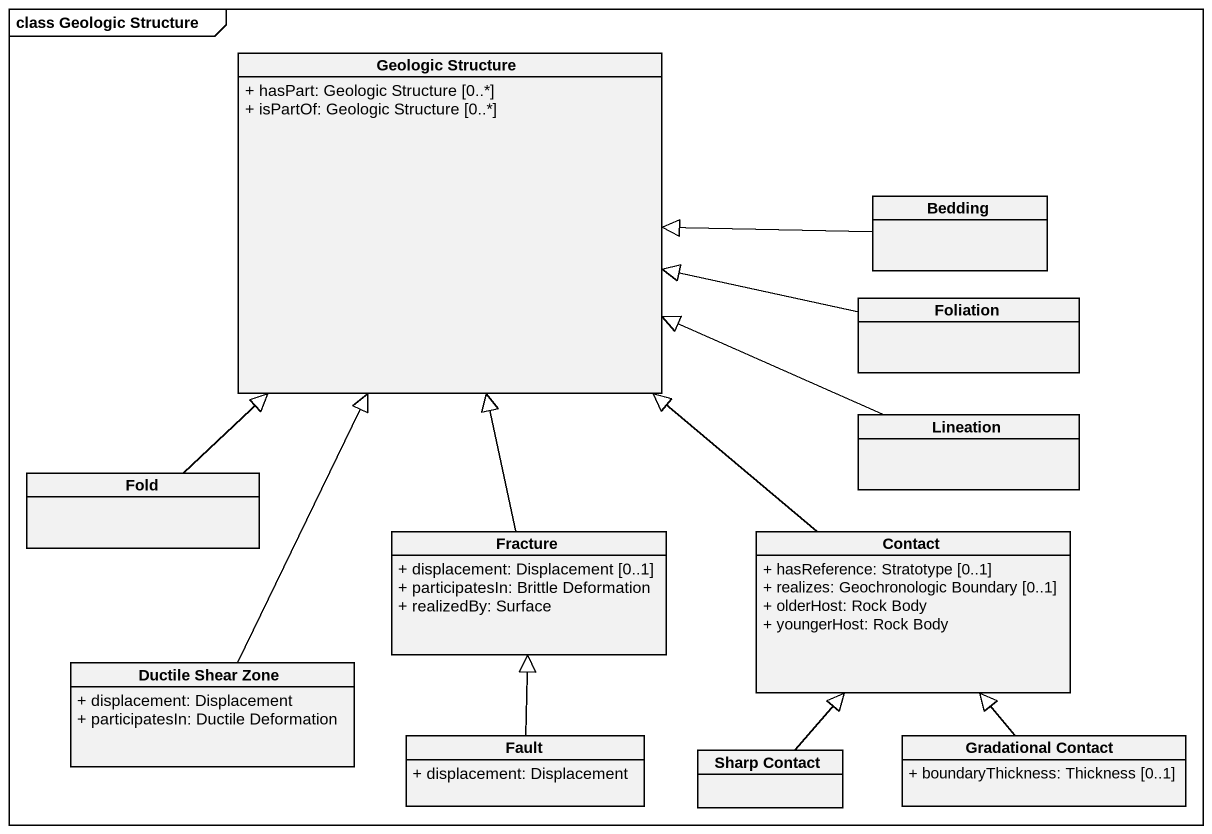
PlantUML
@startuml
mainframe class Geologic Structure
hide circle
hide empty members
skinparam classAttributeIconSize 0
class "Geologic Structure" as Geologic_Structure {
  + hasPart: Geologic Structure [0..*]
  + isPartOf: Geologic Structure [0..*]
}
class Bedding
class Foliation
class Lineation
class Fold
class Fracture {
  + displacement: Displacement [0..1]
  + participatesIn: Brittle Deformation
  + realizedBy: Surface
}
class Contact {
  + hasReference: Stratotype [0..1]
  + realizes: Geochronologic Boundary [0..1]
  + olderHost: Rock Body
  + youngerHost: Rock Body
}
class "Ductile Shear Zone" as Ductile_Shear_Zone {
  + displacement: Displacement
  + participatesIn: Ductile Deformation
}
class Fault {
  + displacement: Displacement
}
class "Sharp Contact" as Sharp_Contact
class "Gradational Contact" as Gradational_Contact {
  + boundaryThickness: Thickness [0..1]
}
Bedding -left-|> Geologic_Structure
Foliation -left-|> Geologic_Structure
Lineation -left-|> Geologic_Structure
Fold -up-|> Geologic_Structure
Fracture -up-|> Geologic_Structure
Contact -up-|> Geologic_Structure
Ductile_Shear_Zone -up-|> Geologic_Structure
Fault -up-|> Fracture
Sharp_Contact -up-|> Contact
Gradational_Contact -up-|> Contact
@enduml
